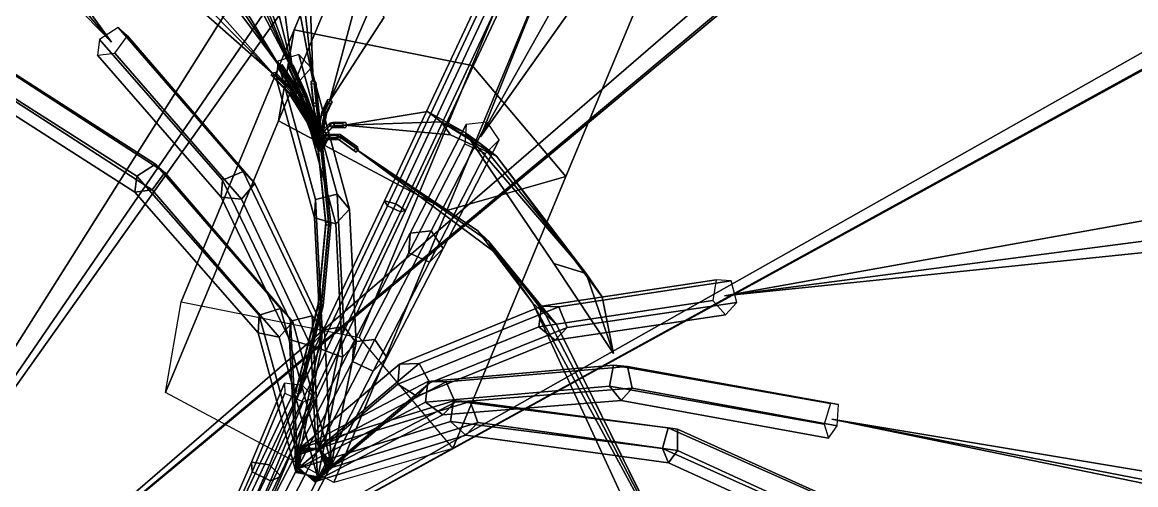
# Model space of a CAD drawing. Header units: metres. Extents: x -441 to 497, y -564 to 357.
# Drawn here: x 5.2 to 60.6, y 34.4 to 57.4 of the extents above; entities that cross this region are included whole.
import ezdxf

# ---------------------------------------------------------------- set-up
doc = ezdxf.new("R2010")
doc.units = ezdxf.units.M

msp = doc.modelspace()

# ---------------------------------------------------------------- linework, layer by layer
at = {"layer": 'Newplan_1Pdncle', "color": 3}
for points in [[(18.7289, 57.04095, 157.5004), (24.3612, 70.575, 165.0605), (23.5699, 66.05201, 173.7471), (17.9375, 52.5179, 166.1869)], [(27.5893, 55.2634, 154.0814), (33.2217, 68.7974, 161.6416), (24.3612, 70.575, 165.0605), (18.7289, 57.04095, 157.5004)], [(32.2589, 49.7409, 160.4887), (37.8913, 63.2749, 168.0489), (33.2217, 68.7974, 161.6416), (27.5893, 55.2634, 154.0814)], [(17.9375, 52.5179, 166.1869), (23.5699, 66.05201, 173.7471), (31.9603, 61.5879, 175.4876), (26.3279, 48.05386, 167.9275)], [(26.3279, 48.05386, 167.9275), (31.9603, 61.5879, 175.4876), (37.8913, 63.2749, 168.0489), (32.2589, 49.7409, 160.4887)], [(13.0965, 43.5068, 149.9402), (18.7289, 57.04095, 157.5004), (17.9375, 52.5179, 166.1869), (12.3051, 38.9838, 158.6267)], [(21.9569, 41.7293, 146.5212), (27.5893, 55.2634, 154.0814), (18.7289, 57.04095, 157.5004), (13.0965, 43.5068, 149.9402)], [(26.6265, 36.2068, 152.9285), (32.2589, 49.7409, 160.4887), (27.5893, 55.2634, 154.0814), (21.9569, 41.7293, 146.5212)], [(12.3051, 38.9838, 158.6267), (17.9375, 52.5179, 166.1869), (26.3279, 48.05386, 167.9275), (20.6955, 34.5198, 160.3673)], [(20.6955, 34.5198, 160.3673), (26.3279, 48.05386, 167.9275), (32.2589, 49.7409, 160.4887), (26.6265, 36.2068, 152.9285)]]:
    msp.add_3dface(points, dxfattribs=at)
at = {"layer": 'Newplan_Intrnd', "color": 3}
for points in [[(17.4886, 35.3911, 150.7156), (19.1292, 39.3331, 152.9175), (18.2359, 39.4506, 153.3728), (16.6035, 35.528, 151.1815)], [(16.6035, 35.528, 151.1815), (18.2359, 39.4506, 153.3728), (18.2593, 38.951, 154.2497), (16.632, 35.04036, 152.065)], [(16.632, 35.04036, 152.065), (18.2593, 38.951, 154.2497), (19.1673, 38.5201, 154.3446), (17.5349, 34.5975, 152.1533)], [(18.07295, 34.8074, 151.3253), (19.7136, 38.7494, 153.5271), (19.1292, 39.3331, 152.9175), (17.4886, 35.3911, 150.7156)], [(17.5349, 34.5975, 152.1533), (19.1673, 38.5201, 154.3446), (19.7136, 38.7494, 153.5271), (18.07295, 34.8074, 151.3253)], [(15.7602, 31.4435, 148.5924), (17.4886, 35.3911, 150.7156), (16.6035, 35.528, 151.1815), (14.8839, 31.5998, 149.0685)], [(14.8839, 31.5998, 149.0685), (16.6035, 35.528, 151.1815), (16.632, 35.04036, 152.065), (14.9177, 31.124, 149.9583)], [(14.9177, 31.124, 149.9583), (16.632, 35.04036, 152.065), (17.5349, 34.5975, 152.1533), (15.8153, 30.6693, 150.0403)], [(16.3446, 30.8598, 149.202), (18.07295, 34.8074, 151.3253), (17.4886, 35.3911, 150.7156), (15.7602, 31.4435, 148.5924)], [(15.8153, 30.6693, 150.0403), (17.5349, 34.5975, 152.1533), (18.07295, 34.8074, 151.3253), (16.3446, 30.8598, 149.202)]]:
    msp.add_3dface(points, dxfattribs=at)
at = {"layer": 'Newplan_Leaf', "color": 3}
for points in [[(-36.6228, 110.8921, 292.3828), (-31.1097, 112.6111, 293.7899), (9.6212, 56.4202, 242.8358)], [(-36.6228, 110.8921, 292.3828), (9.6212, 56.4202, 242.8358), (-31.1097, 112.6111, 293.7899)], [(9.6212, 56.4202, 242.8358), (-41.09158, 108.3828, 288.7787), (-36.6228, 110.8921, 292.3828)], [(9.6212, 56.4202, 242.8358), (-36.6228, 110.8921, 292.3828), (-41.09158, 108.3828, 288.7787)], [(5.5792, 107.4893, 314.8987), (11.5016, 107.7665, 314.4758), (18.6322, 55.08197, 246.754)], [(5.5792, 107.4893, 314.8987), (18.6322, 55.08197, 246.754), (11.5016, 107.7665, 314.4758)], [(18.6322, 55.08197, 246.754), (-0.2741, 106.6535, 312.8264), (5.5792, 107.4893, 314.8987)], [(18.6322, 55.08197, 246.754), (5.5792, 107.4893, 314.8987), (-0.2741, 106.6535, 312.8264)], [(28.00979, 51.7097, 247.9538), (44.4201, 92.7193, 321.6529), (50.6386, 91.954, 321.6351)], [(28.00979, 51.7097, 247.9538), (50.6386, 91.954, 321.6351), (44.4201, 92.7193, 321.6529)], [(50.6386, 91.954, 321.6351), (55.9982, 91.1055, 319.2094), (28.00979, 51.7097, 247.9538)], [(50.6386, 91.954, 321.6351), (28.00979, 51.7097, 247.9538), (55.9982, 91.1055, 319.2094)], [(13.4669, 66.2332, 168.4376), (12.9408, 65.9481, 167.8434), (18.5459, 55.2334, 166.1165)], [(13.4669, 66.2332, 168.4376), (18.5459, 55.2334, 166.1165), (12.9408, 65.9481, 167.8434)], [(18.5459, 55.2334, 166.1165), (14.05732, 66.1676, 169.0989), (13.4669, 66.2332, 168.4376)], [(18.5459, 55.2334, 166.1165), (13.4669, 66.2332, 168.4376), (14.05732, 66.1676, 169.0989)], [(17.9969, 55.2395, 164.8373), (11.7458, 65.5089, 162.8224), (11.3134, 65.2388, 162.0942)], [(17.9969, 55.2395, 164.8373), (11.3134, 65.2388, 162.0942), (11.7458, 65.5089, 162.8224)], [(11.3134, 65.2388, 162.0942), (10.9683, 64.6789, 161.5664), (17.9969, 55.2395, 164.8373)], [(11.3134, 65.2388, 162.0942), (17.9969, 55.2395, 164.8373), (10.9683, 64.6789, 161.5664)], [(20.5731, 62.7888, 440.8885), (22.7109, 64.4442, 437.1435), (-6.5122, 23.3096, 393.2057)], [(20.5731, 62.7888, 440.8885), (-6.5122, 23.3096, 393.2057), (22.7109, 64.4442, 437.1435)], [(47.3456, 64.1973, 415.2497), (48.2137, 64.76, 410.7479), (-0.3963, 24.3747, 388.7783)], [(47.3456, 64.1973, 415.2497), (-0.3963, 24.3747, 388.7783), (48.2137, 64.76, 410.7479)], [(-0.3963, 24.3747, 388.7783), (44.6269, 63.2067, 419.1655), (47.3456, 64.1973, 415.2497)], [(-0.3963, 24.3747, 388.7783), (47.3456, 64.1973, 415.2497), (44.6269, 63.2067, 419.1655)], [(-6.5122, 23.3096, 393.2057), (17.00778, 60.5832, 443.3644), (20.5731, 62.7888, 440.8885)], [(-6.5122, 23.3096, 393.2057), (20.5731, 62.7888, 440.8885), (17.00778, 60.5832, 443.3644)], [(18.6891, 63.03521, 176.5154), (17.9855, 63.1889, 176.0767), (19.6731, 54.4381, 167.7232)], [(18.6891, 63.03521, 176.5154), (19.6731, 54.4381, 167.7232), (17.9855, 63.1889, 176.0767)], [(19.6731, 54.4381, 167.7232), (19.3641, 62.5447, 176.8219), (18.6891, 63.03521, 176.5154)], [(19.6731, 54.4381, 167.7232), (18.6891, 63.03521, 176.5154), (19.3641, 62.5447, 176.8219)], [(17.6867, 54.8373, 163.5864), (10.9138, 62.4924, 156.9438), (10.6874, 61.9189, 156.3035)], [(17.6867, 54.8373, 163.5864), (10.6874, 61.9189, 156.3035), (10.9138, 62.4924, 156.9438)], [(10.6874, 61.9189, 156.3035), (10.534, 61.161, 155.9672), (17.6867, 54.8373, 163.5864)], [(10.6874, 61.9189, 156.3035), (17.6867, 54.8373, 163.5864), (10.534, 61.161, 155.9672)], [(22.5969, 58.3146, 179.5292), (21.8708, 58.6969, 179.3351), (20.4891, 53.4736, 168.3802)], [(22.5969, 58.3146, 179.5292), (20.4891, 53.4736, 168.3802), (21.8708, 58.6969, 179.3351)], [(20.4891, 53.4736, 168.3802), (23.211, 57.6728, 179.4957), (22.5969, 58.3146, 179.5292)], [(20.4891, 53.4736, 168.3802), (22.5969, 58.3146, 179.5292), (23.211, 57.6728, 179.4957)], [(4.1681, 23.8732, 382.981), (62.1676, 56.5921, 387.8736), (63.4149, 56.3642, 383.1726)], [(4.1681, 23.8732, 382.981), (63.4149, 56.3642, 383.1726), (62.1676, 56.5921, 387.8736)], [(63.4149, 56.3642, 383.1726), (62.6835, 56.0222, 378.6247), (4.1681, 23.8732, 382.981)], [(63.4149, 56.3642, 383.1726), (4.1681, 23.8732, 382.981), (62.6835, 56.0222, 378.6247)], [(40.156, 43.8092, 244.3717), (101.4265, 54.7863, 303.6008), (106.1849, 52.4094, 300.2898)], [(40.156, 43.8092, 244.3717), (106.1849, 52.4094, 300.2898), (101.4265, 54.7863, 303.6008)], [(26.03568, 52.4607, 179.9674), (25.3708, 52.9673, 180.0789), (21.2355, 52.3023, 168.6046)], [(26.03568, 52.4607, 179.9674), (21.2355, 52.3023, 168.6046), (25.3708, 52.9673, 180.0789)], [(26.03568, 52.4607, 179.9674), (27.2615, 51.9156, 186.6797), (25.3708, 52.9673, 180.0789)], [(26.03568, 52.4607, 179.9674), (25.3708, 52.9673, 180.0789), (27.2615, 51.9156, 186.6797)], [(21.2355, 52.3023, 168.6046), (26.5059, 51.8102, 179.5854), (26.03568, 52.4607, 179.9674)], [(21.2355, 52.3023, 168.6046), (26.03568, 52.4607, 179.9674), (26.5059, 51.8102, 179.5854)], [(26.5059, 51.8102, 179.5854), (28.794, 50.759, 186.1921), (26.03568, 52.4607, 179.9674)], [(26.5059, 51.8102, 179.5854), (26.03568, 52.4607, 179.9674), (28.794, 50.759, 186.1921)], [(28.794, 50.759, 186.1921), (28.05982, 51.3369, 186.5105), (26.03568, 52.4607, 179.9674)], [(28.794, 50.759, 186.1921), (26.03568, 52.4607, 179.9674), (28.05982, 51.3369, 186.5105)], [(26.03568, 52.4607, 179.9674), (28.05982, 51.3369, 186.5105), (27.2615, 51.9156, 186.6797)], [(26.03568, 52.4607, 179.9674), (27.2615, 51.9156, 186.6797), (28.05982, 51.3369, 186.5105)], [(106.1849, 52.4094, 300.2898), (109.1612, 50.9107, 295.3678), (40.156, 43.8092, 244.3717)], [(106.1849, 52.4094, 300.2898), (40.156, 43.8092, 244.3717), (109.1612, 50.9107, 295.3678)], [(28.05982, 51.3369, 186.5105), (33.2609, 44.9112, 207.0278), (27.2615, 51.9156, 186.6797)], [(28.05982, 51.3369, 186.5105), (27.2615, 51.9156, 186.6797), (33.2609, 44.9112, 207.0278)], [(27.2615, 51.9156, 186.6797), (33.2609, 44.9112, 207.0278), (31.6598, 45.4133, 207.7181)], [(27.2615, 51.9156, 186.6797), (31.6598, 45.4133, 207.7181), (33.2609, 44.9112, 207.0278)], [(21.8196, 51.07979, 168.3819), (28.6668, 46.01328, 177.1022), (28.3957, 46.528, 177.7743)], [(21.8196, 51.07979, 168.3819), (28.3957, 46.528, 177.7743), (28.6668, 46.01328, 177.1022)], [(28.3957, 46.528, 177.7743), (27.8643, 47.03085, 178.1937), (21.8196, 51.07979, 168.3819)], [(28.3957, 46.528, 177.7743), (21.8196, 51.07979, 168.3819), (27.8643, 47.03085, 178.1937)], [(28.794, 50.759, 186.1921), (33.2609, 44.9112, 207.0278), (28.05982, 51.3369, 186.5105)], [(28.794, 50.759, 186.1921), (28.05982, 51.3369, 186.5105), (33.2609, 44.9112, 207.0278)], [(28.794, 50.759, 186.1921), (34.06262, 43.7529, 206.6775), (33.2609, 44.9112, 207.0278)], [(28.794, 50.759, 186.1921), (33.2609, 44.9112, 207.0278), (34.06262, 43.7529, 206.6775)], [(28.3957, 46.528, 177.7743), (30.6032, 43.432, 183.4661), (27.8643, 47.03085, 178.1937)], [(28.3957, 46.528, 177.7743), (27.8643, 47.03085, 178.1937), (30.6032, 43.432, 183.4661)], [(28.6668, 46.01328, 177.1022), (31.7917, 42.3676, 182.292), (28.3957, 46.528, 177.7743)], [(28.6668, 46.01328, 177.1022), (28.3957, 46.528, 177.7743), (31.7917, 42.3676, 182.292)], [(31.7917, 42.3676, 182.292), (31.2408, 42.8686, 182.9401), (28.3957, 46.528, 177.7743)], [(31.7917, 42.3676, 182.292), (28.3957, 46.528, 177.7743), (31.2408, 42.8686, 182.9401)], [(28.3957, 46.528, 177.7743), (31.2408, 42.8686, 182.9401), (30.6032, 43.432, 183.4661)], [(28.3957, 46.528, 177.7743), (30.6032, 43.432, 183.4661), (31.2408, 42.8686, 182.9401)], [(34.6274, 40.9312, 217.9008), (31.6598, 45.4133, 207.7181), (33.2609, 44.9112, 207.0278)], [(34.6274, 40.9312, 217.9008), (33.2609, 44.9112, 207.0278), (31.6598, 45.4133, 207.7181)], [(34.6274, 40.9312, 217.9008), (33.2609, 44.9112, 207.0278), (34.06262, 43.7529, 206.6775)], [(34.6274, 40.9312, 217.9008), (34.06262, 43.7529, 206.6775), (33.2609, 44.9112, 207.0278)], [(31.2408, 42.8686, 182.9401), (38.5154, 28.8427, 198.4211), (30.6032, 43.432, 183.4661)], [(31.2408, 42.8686, 182.9401), (30.6032, 43.432, 183.4661), (38.5154, 28.8427, 198.4211)], [(30.6032, 43.432, 183.4661), (38.5154, 28.8427, 198.4211), (37.1732, 29.2363, 199.5768)], [(30.6032, 43.432, 183.4661), (37.1732, 29.2363, 199.5768), (38.5154, 28.8427, 198.4211)], [(31.7917, 42.3676, 182.292), (38.5154, 28.8427, 198.4211), (31.2408, 42.8686, 182.9401)], [(31.7917, 42.3676, 182.292), (31.2408, 42.8686, 182.9401), (38.5154, 28.8427, 198.4211)], [(31.7917, 42.3676, 182.292), (39.01878, 27.8096, 197.5343), (38.5154, 28.8427, 198.4211)], [(31.7917, 42.3676, 182.292), (38.5154, 28.8427, 198.4211), (39.01878, 27.8096, 197.5343)], [(45.5003, 37.6577, 238.9061), (122.8994, 24.7558, 273.9143), (125.6184, 22.1316, 268.9167)], [(45.5003, 37.6577, 238.9061), (125.6184, 22.1316, 268.9167), (122.8994, 24.7558, 273.9143)], [(125.6184, 22.1316, 268.9167), (126.4241, 21.01306, 263.1349), (45.5003, 37.6577, 238.9061)], [(125.6184, 22.1316, 268.9167), (45.5003, 37.6577, 238.9061), (126.4241, 21.01306, 263.1349)]]:
    msp.add_3dface(points, dxfattribs=at)
at = {"layer": 'Newplan_Petiole', "color": 3}
for points in [[(23.7791, 48.3841, 152.6753), (33.9167, 69.9844, 154.5144), (33.3959, 70.1924, 154.94), (23.2286, 48.529, 153.0894)], [(23.2286, 48.529, 153.0894), (33.3959, 70.1924, 154.94), (33.582, 70.04832, 155.6034), (23.3661, 48.2821, 153.7341)], [(23.3661, 48.2821, 153.7341), (33.582, 70.04832, 155.6034), (34.2304, 69.7455, 155.5852), (24.01459, 47.9794, 153.7159)], [(24.2621, 48.04642, 153.0603), (34.4295, 69.7098, 154.9109), (33.9167, 69.9844, 154.5144), (23.7791, 48.3841, 152.6753)], [(24.01459, 47.9794, 153.7159), (34.2304, 69.7455, 155.5852), (34.4295, 69.7098, 154.9109), (24.2621, 48.04642, 153.0603)], [(16.1858, 49.9861, 235.9606), (9.951, 57.1571, 242.3289), (9.03348, 56.5634, 242.0991), (15.1547, 49.5609, 235.9019)], [(16.7641, 49.3998, 236.715), (10.4159, 56.7393, 243.2545), (9.951, 57.1571, 242.3289), (16.1858, 49.9861, 235.9606)], [(16.09591, 48.6068, 237.1296), (9.7899, 55.8835, 243.6053), (10.4159, 56.7393, 243.2545), (16.7641, 49.3998, 236.715)], [(11.811, 50.3499, 233.6427), (2.4398, 56.3572, 236.2781), (1.7995, 55.5294, 235.8883), (10.8934, 49.7562, 233.4129)], [(11.6499, 49.07641, 234.9191), (2.1048, 55.2305, 237.6549), (2.6274, 56.1736, 237.3637), (12.2759, 49.9322, 234.5683)], [(12.2759, 49.9322, 234.5683), (2.6274, 56.1736, 237.3637), (2.4398, 56.3572, 236.2781), (11.811, 50.3499, 233.6427)], [(15.1547, 49.5609, 235.9019), (9.03348, 56.5634, 242.0991), (8.9226, 55.7732, 242.8805), (15.08625, 48.7079, 236.6195)], [(10.8934, 49.7562, 233.4129), (1.7995, 55.5294, 235.8883), (1.5854, 54.8264, 236.7293), (10.7826, 48.966, 234.1942)], [(15.08625, 48.7079, 236.6195), (8.9226, 55.7732, 242.8805), (9.7899, 55.8835, 243.6053), (16.09591, 48.6068, 237.1296)], [(19.788, 48.5974, 237.5162), (17.8999, 55.4762, 246.2882), (17.8429, 54.5924, 246.9686), (19.7359, 47.6842, 238.157)], [(20.8632, 48.861, 237.3687), (18.962, 55.8188, 246.2471), (17.8999, 55.4762, 246.2882), (19.788, 48.5974, 237.5162)], [(21.4856, 48.1132, 237.9169), (19.5715, 55.15, 246.9018), (18.962, 55.8188, 246.2471), (20.8632, 48.861, 237.3687)], [(10.7826, 48.966, 234.1942), (1.5854, 54.8264, 236.7293), (2.1048, 55.2305, 237.6549), (11.6499, 49.07641, 234.9191)], [(18.608, 53.9061, 164.6549), (17.6446, 54.9041, 163.6961), (17.7711, 54.9408, 163.608), (18.7206, 53.9607, 164.5577)], [(18.7206, 53.9607, 164.5577), (17.7711, 54.9408, 163.608), (17.7803, 54.8326, 163.4889), (18.6834, 53.9131, 164.4084)], [(18.7634, 53.8536, 165.2167), (17.8861, 55.1779, 164.8846), (17.9868, 55.266, 164.9696), (18.8875, 53.9008, 165.3033)], [(18.7915, 53.8909, 165.0652), (17.9375, 55.1744, 164.7347), (17.8861, 55.1779, 164.8846), (18.7634, 53.8536, 165.2167)], [(18.9331, 53.9614, 165.0568), (18.07047, 55.2602, 164.7257), (17.9375, 55.1744, 164.7347), (18.7915, 53.8909, 165.0652)], [(18.8875, 53.9008, 165.3033), (17.9868, 55.266, 164.9696), (18.1014, 55.3176, 164.873), (18.9933, 53.9677, 165.2061)], [(18.9933, 53.9677, 165.2061), (18.1014, 55.3176, 164.873), (18.07047, 55.2602, 164.7257), (18.9331, 53.9614, 165.0568)], [(19.1089, 53.798, 165.6884), (18.4592, 55.2175, 166.014), (18.4352, 55.1719, 166.1638), (19.09506, 53.7274, 165.8295)], [(19.09506, 53.7274, 165.8295), (18.4352, 55.1719, 166.1638), (18.5632, 55.2107, 166.2487), (19.2332, 53.7412, 165.9058)], [(19.2558, 53.8561, 165.6761), (18.6023, 55.285, 166.005), (18.4592, 55.2175, 166.014), (19.1089, 53.798, 165.6884)], [(19.2332, 53.7412, 165.9058), (18.5632, 55.2107, 166.2487), (18.6675, 55.2807, 166.1522), (19.3338, 53.8205, 165.8125)], [(19.3338, 53.8205, 165.8125), (18.6675, 55.2807, 166.1522), (18.6023, 55.285, 166.005), (19.2558, 53.8561, 165.6761)], [(20.8009, 47.3804, 238.4084), (18.8916, 54.3877, 247.3536), (19.5715, 55.15, 246.9018), (21.4856, 48.1132, 237.9169)], [(18.5023, 53.8259, 164.5683), (17.5759, 54.7757, 163.6336), (17.6446, 54.9041, 163.6961), (18.608, 53.9061, 164.6549)], [(18.5486, 53.8302, 164.4168), (17.6594, 54.7318, 163.5063), (17.5759, 54.7757, 163.6336), (18.5023, 53.8259, 164.5683)], [(18.6834, 53.9131, 164.4084), (17.7803, 54.8326, 163.4889), (17.6594, 54.7318, 163.5063), (18.5486, 53.8302, 164.4168)], [(19.7359, 47.6842, 238.157), (17.8429, 54.5924, 246.9686), (18.8916, 54.3877, 247.3536), (20.8009, 47.3804, 238.4084)], [(19.6813, 53.3797, 166.4856), (19.5652, 54.4919, 167.6618), (19.5623, 54.3766, 167.7705), (19.6784, 53.2644, 166.5943)], [(19.6784, 53.2644, 166.5943), (19.5623, 54.3766, 167.7705), (19.7114, 54.3458, 167.8143), (19.8275, 53.2336, 166.6381)], [(19.8323, 53.4212, 166.4612), (19.7162, 54.5334, 167.6374), (19.5652, 54.4919, 167.6618), (19.6813, 53.3797, 166.4856)], [(19.8275, 53.2336, 166.6381), (19.7114, 54.3458, 167.8143), (19.8079, 54.4418, 167.7331), (19.924, 53.3296, 166.5569)], [(19.924, 53.3296, 166.5569), (19.8079, 54.4418, 167.7331), (19.7162, 54.5334, 167.6374), (19.8323, 53.4212, 166.4612)], [(19.3543, 52.4626, 164.7903), (18.5023, 53.8259, 164.5683), (18.608, 53.9061, 164.6549), (19.4894, 52.4847, 164.8701)], [(19.3712, 52.525, 164.6456), (18.5486, 53.8302, 164.4168), (18.5023, 53.8259, 164.5683), (19.3543, 52.4626, 164.7903)], [(19.5169, 52.5862, 164.6347), (18.6834, 53.9131, 164.4084), (18.5486, 53.8302, 164.4168), (19.3712, 52.525, 164.6456)], [(19.4894, 52.4847, 164.8701), (18.608, 53.9061, 164.6549), (18.7206, 53.9607, 164.5577), (19.5911, 52.5609, 164.7755)], [(19.5911, 52.5609, 164.7755), (18.7206, 53.9607, 164.5577), (18.6834, 53.9131, 164.4084), (19.5169, 52.5862, 164.6347)], [(19.4698, 52.4098, 164.9924), (18.7634, 53.8536, 165.2167), (18.8875, 53.9008, 165.3033), (19.6107, 52.4156, 165.0647)], [(19.481, 52.4885, 164.8554), (18.7915, 53.8909, 165.0652), (18.7634, 53.8536, 165.2167), (19.4698, 52.4098, 164.9924)], [(19.6289, 52.5437, 164.8416), (18.9331, 53.9614, 165.0568), (18.7915, 53.8909, 165.0652), (19.481, 52.4885, 164.8554)], [(19.6107, 52.4156, 165.0647), (18.8875, 53.9008, 165.3033), (18.9933, 53.9677, 165.2061), (19.7103, 52.4979, 164.9729)], [(19.7103, 52.4979, 164.9729), (18.9933, 53.9677, 165.2061), (18.9331, 53.9614, 165.0568), (19.6289, 52.5437, 164.8416)], [(19.6016, 52.4216, 165.0512), (19.1089, 53.798, 165.6884), (19.09506, 53.7274, 165.8295), (19.5949, 52.3274, 165.1784)], [(19.7512, 52.471, 165.0337), (19.2558, 53.8561, 165.6761), (19.1089, 53.798, 165.6884), (19.6016, 52.4216, 165.0512)], [(19.7402, 52.3177, 165.2408), (19.2332, 53.7412, 165.9058), (19.3338, 53.8205, 165.8125), (19.8381, 52.4058, 165.1526)], [(19.8381, 52.4058, 165.1526), (19.3338, 53.8205, 165.8125), (19.2558, 53.8561, 165.6761), (19.7512, 52.471, 165.0337)], [(19.5949, 52.3274, 165.1784), (19.09506, 53.7274, 165.8295), (19.2332, 53.7412, 165.9058), (19.7402, 52.3177, 165.2408)], [(19.7974, 52.2675, 165.3094), (19.6813, 53.3797, 166.4856), (19.6784, 53.2644, 166.5943), (19.7945, 52.1522, 165.4181)], [(19.7945, 52.1522, 165.4181), (19.6784, 53.2644, 166.5943), (19.8275, 53.2336, 166.6381), (19.9436, 52.1214, 165.462)], [(19.9484, 52.309, 165.2851), (19.8323, 53.4212, 166.4612), (19.6813, 53.3797, 166.4856), (19.7974, 52.2675, 165.3094)], [(19.9436, 52.1214, 165.462), (19.8275, 53.2336, 166.6381), (19.924, 53.3296, 166.5569), (20.04013, 52.2174, 165.3808)], [(20.04013, 52.2174, 165.3808), (19.924, 53.3296, 166.5569), (19.8323, 53.4212, 166.4612), (19.9484, 52.309, 165.2851)], [(20.09179, 52.9389, 166.8737), (20.3844, 53.5579, 168.3658), (20.3783, 53.4121, 168.4274), (20.08838, 52.8012, 166.9521)], [(20.08838, 52.8012, 166.9521), (20.3783, 53.4121, 168.4274), (20.5244, 53.3507, 168.4241), (20.237, 52.748, 166.9656)], [(20.2425, 52.972, 166.8381), (20.5342, 53.588, 168.3239), (20.3844, 53.5579, 168.3658), (20.09179, 52.9389, 166.8737)], [(20.237, 52.748, 166.9656), (20.5244, 53.3507, 168.4241), (20.622, 53.458, 168.3605), (20.3336, 52.8523, 166.8957)], [(20.3336, 52.8523, 166.8957), (20.622, 53.458, 168.3605), (20.5342, 53.588, 168.3239), (20.2425, 52.972, 166.8381)], [(19.9337, 52.1322, 165.4526), (20.09179, 52.9389, 166.8737), (20.08838, 52.8012, 166.9521), (19.9313, 52.00484, 165.5468)], [(19.9313, 52.00484, 165.5468), (20.08838, 52.8012, 166.9521), (20.237, 52.748, 166.9656), (20.081, 51.9619, 165.5762)], [(20.08487, 52.1692, 165.4229), (20.2425, 52.972, 166.8381), (20.09179, 52.9389, 166.8737), (19.9337, 52.1322, 165.4526)], [(20.081, 51.9619, 165.5762), (20.237, 52.748, 166.9656), (20.3336, 52.8523, 166.8957), (20.1772, 52.06239, 165.5004)], [(20.1772, 52.06239, 165.5004), (20.3336, 52.8523, 166.8957), (20.2425, 52.972, 166.8381), (20.08487, 52.1692, 165.4229)], [(19.9275, 51.1024, 164.0973), (19.3712, 52.525, 164.6456), (19.3543, 52.4626, 164.7903), (19.9106, 51.0401, 164.242)], [(19.9106, 51.0401, 164.242), (19.3543, 52.4626, 164.7903), (19.4894, 52.4847, 164.8701), (20.04572, 51.06217, 164.3218)], [(20.07332, 51.1637, 164.0863), (19.5169, 52.5862, 164.6347), (19.3712, 52.525, 164.6456), (19.9275, 51.1024, 164.0973)], [(19.9217, 51.1187, 164.1049), (19.481, 52.4885, 164.8554), (19.4698, 52.4098, 164.9924), (19.9106, 51.0401, 164.242)], [(19.9106, 51.0401, 164.242), (19.4698, 52.4098, 164.9924), (19.6107, 52.4156, 165.0647), (20.05154, 51.04588, 164.3142)], [(20.06967, 51.1739, 164.0911), (19.6289, 52.5437, 164.8416), (19.481, 52.4885, 164.8554), (19.9217, 51.1187, 164.1049)], [(20.04572, 51.06217, 164.3218), (19.4894, 52.4847, 164.8701), (19.5911, 52.5609, 164.7755), (20.1474, 51.1384, 164.2272)], [(20.1474, 51.1384, 164.2272), (19.5911, 52.5609, 164.7755), (19.5169, 52.5862, 164.6347), (20.07332, 51.1637, 164.0863)], [(19.9173, 51.1342, 164.1147), (19.6016, 52.4216, 165.0512), (19.5949, 52.3274, 165.1784), (19.9106, 51.0401, 164.242)], [(19.9106, 51.0401, 164.242), (19.5949, 52.3274, 165.1784), (19.7402, 52.3177, 165.2408), (20.05596, 51.03036, 164.3043)], [(20.0669, 51.1836, 164.0973), (19.7512, 52.471, 165.0337), (19.6016, 52.4216, 165.0512), (19.9173, 51.1342, 164.1147)], [(20.05154, 51.04588, 164.3142), (19.6107, 52.4156, 165.0647), (19.7103, 52.4979, 164.9729), (20.151, 51.1281, 164.2224)], [(20.151, 51.1281, 164.2224), (19.7103, 52.4979, 164.9729), (19.6289, 52.5437, 164.8416), (20.06967, 51.1739, 164.0911)], [(20.05596, 51.03036, 164.3043), (19.7402, 52.3177, 165.2408), (19.8381, 52.4058, 165.1526), (20.1538, 51.1184, 164.2162)], [(20.1538, 51.1184, 164.2162), (19.8381, 52.4058, 165.1526), (19.7512, 52.471, 165.0337), (20.0669, 51.1836, 164.0973)], [(19.9135, 51.1553, 164.1333), (19.7974, 52.2675, 165.3094), (19.7945, 52.1522, 165.4181), (19.9106, 51.0401, 164.242)], [(19.9106, 51.0401, 164.242), (19.7945, 52.1522, 165.4181), (19.9436, 52.1214, 165.462), (20.05975, 51.00931, 164.2858)], [(20.06452, 51.1968, 164.1089), (19.9484, 52.309, 165.2851), (19.7974, 52.2675, 165.3094), (19.9135, 51.1553, 164.1333)], [(20.06417, 51.2044, 164.118), (20.08487, 52.1692, 165.4229), (19.9337, 52.1322, 165.4526), (19.913, 51.1674, 164.1478)], [(20.05975, 51.00931, 164.2858), (19.9436, 52.1214, 165.462), (20.04013, 52.2174, 165.3808), (20.1562, 51.1052, 164.2046)], [(20.1562, 51.1052, 164.2046), (20.04013, 52.2174, 165.3808), (19.9484, 52.309, 165.2851), (20.06452, 51.1968, 164.1089)], [(20.1565, 51.09764, 164.1955), (20.1772, 52.06239, 165.5004), (20.08487, 52.1692, 165.4229), (20.06417, 51.2044, 164.118)], [(20.07109, 51.9741, 165.5689), (20.4945, 52.4004, 167.1165), (20.4843, 52.2485, 167.1607), (20.06768, 51.8365, 165.6473)], [(20.06768, 51.8365, 165.6473), (20.4843, 52.2485, 167.1607), (20.6262, 52.1812, 167.1399), (20.2163, 51.7833, 165.6608)], [(20.2218, 52.00734, 165.5332), (20.6427, 52.4283, 167.0681), (20.4945, 52.4004, 167.1165), (20.07109, 51.9741, 165.5689)], [(20.2163, 51.7833, 165.6608), (20.6262, 52.1812, 167.1399), (20.7254, 52.2907, 167.0828), (20.3129, 51.8876, 165.5909)], [(20.3129, 51.8876, 165.5909), (20.7254, 52.2907, 167.0828), (20.6427, 52.4283, 167.0681), (20.2218, 52.00734, 165.5332)], [(20.4945, 52.4004, 167.1165), (21.1473, 52.3973, 168.643), (21.1247, 52.2408, 168.6518), (20.4843, 52.2485, 167.1607)], [(20.4843, 52.2485, 167.1607), (21.1247, 52.2408, 168.6518), (21.2542, 52.1686, 168.5958), (20.6262, 52.1812, 167.1399)], [(20.6427, 52.4283, 167.0681), (21.2909, 52.4235, 168.5814), (21.1473, 52.3973, 168.643), (20.4945, 52.4004, 167.1165)], [(20.6262, 52.1812, 167.1399), (21.2542, 52.1686, 168.5958), (21.358, 52.28, 168.5518), (20.7254, 52.2907, 167.0828)], [(20.7254, 52.2907, 167.0828), (21.358, 52.28, 168.5518), (21.2909, 52.4235, 168.5814), (20.6427, 52.4283, 167.0681)], [(24.4958, 46.9152, 238.1342), (27.2933, 52.3237, 247.8178), (27.2305, 51.358, 248.3753), (24.4329, 45.9495, 238.6917)], [(25.542, 47.03817, 237.7632), (28.3396, 52.4466, 247.4469), (27.2933, 52.3237, 247.8178), (24.4958, 46.9152, 238.1342)], [(26.1355, 46.1496, 238.0881), (28.9331, 51.558, 247.7717), (28.3396, 52.4466, 247.4469), (25.542, 47.03817, 237.7632)], [(19.913, 51.1674, 164.1478), (19.9337, 52.1322, 165.4526), (19.9313, 52.00484, 165.5468), (19.9106, 51.0401, 164.242)], [(19.9106, 51.0401, 164.242), (19.9313, 52.00484, 165.5468), (20.081, 51.9619, 165.5762), (20.0603, 50.9971, 164.2713)], [(19.914, 51.1777, 164.1636), (20.07109, 51.9741, 165.5689), (20.06768, 51.8365, 165.6473), (19.9106, 51.0401, 164.242)], [(19.9106, 51.0401, 164.242), (20.06768, 51.8365, 165.6473), (20.2163, 51.7833, 165.6608), (20.05927, 50.9869, 164.2555)], [(19.9166, 51.1859, 164.1804), (20.2066, 51.7968, 165.6557), (20.2006, 51.6509, 165.7173), (19.9106, 51.0401, 164.242)], [(19.9106, 51.0401, 164.242), (20.2006, 51.6509, 165.7173), (20.3466, 51.5895, 165.714), (20.05666, 50.9786, 164.2387)], [(20.06482, 51.2109, 164.1279), (20.2218, 52.00734, 165.5332), (20.07109, 51.9741, 165.5689), (19.914, 51.1777, 164.1636)], [(20.06646, 51.216, 164.1385), (20.3564, 51.8269, 165.6138), (20.2066, 51.7968, 165.6557), (19.9166, 51.1859, 164.1804)], [(20.05666, 50.9786, 164.2387), (20.3466, 51.5895, 165.714), (20.4442, 51.6968, 165.6504), (20.1542, 51.08604, 164.175)], [(20.05927, 50.9869, 164.2555), (20.2163, 51.7833, 165.6608), (20.3129, 51.8876, 165.5909), (20.1559, 51.09119, 164.1856)], [(20.0603, 50.9971, 164.2713), (20.081, 51.9619, 165.5762), (20.1772, 52.06239, 165.5004), (20.1565, 51.09764, 164.1955)], [(20.1559, 51.09119, 164.1856), (20.3129, 51.8876, 165.5909), (20.2218, 52.00734, 165.5332), (20.06482, 51.2109, 164.1279)], [(20.1542, 51.08604, 164.175), (20.4442, 51.6968, 165.6504), (20.3564, 51.8269, 165.6138), (20.06646, 51.216, 164.1385)], [(20.2066, 51.7968, 165.6557), (20.8635, 51.7997, 167.1996), (20.841, 51.6431, 167.2085), (20.2006, 51.6509, 165.7173)], [(20.2006, 51.6509, 165.7173), (20.841, 51.6431, 167.2085), (20.9705, 51.571, 167.1525), (20.3466, 51.5895, 165.714)], [(20.3564, 51.8269, 165.6138), (21.00724, 51.8258, 167.138), (20.8635, 51.7997, 167.1996), (20.2066, 51.7968, 165.6557)], [(20.3466, 51.5895, 165.714), (20.9705, 51.571, 167.1525), (21.07433, 51.6823, 167.1085), (20.4442, 51.6968, 165.6504)], [(20.4442, 51.6968, 165.6504), (21.07433, 51.6823, 167.1085), (21.00724, 51.8258, 167.138), (20.3564, 51.8269, 165.6138)], [(20.8635, 51.7997, 167.1996), (21.7582, 51.1636, 168.4685), (21.7088, 51.01825, 168.4292), (20.841, 51.6431, 167.2085)], [(20.841, 51.6431, 167.2085), (21.7088, 51.01825, 168.4292), (21.8115, 50.9573, 168.325), (20.9705, 51.571, 167.1525)], [(21.00724, 51.8258, 167.138), (21.8919, 51.1939, 168.389), (21.7582, 51.1636, 168.4685), (20.8635, 51.7997, 167.1996)], [(20.9705, 51.571, 167.1525), (21.8115, 50.9573, 168.325), (21.9253, 51.06453, 168.299), (21.07433, 51.6823, 167.1085)], [(21.07433, 51.6823, 167.1085), (21.9253, 51.06453, 168.299), (21.8919, 51.1939, 168.389), (21.00724, 51.8258, 167.138)], [(20.3005, 47.4533, 160.2178), (19.9135, 51.1553, 164.1333), (19.9106, 51.0401, 164.242), (20.2976, 47.3495, 160.3375)], [(20.2976, 47.3495, 160.3375), (19.9106, 51.0401, 164.242), (20.05975, 51.00931, 164.2858), (20.4467, 47.3072, 160.3703)], [(20.4515, 47.4761, 160.1755), (20.06452, 51.1968, 164.1089), (19.9135, 51.1553, 164.1333), (20.3005, 47.4533, 160.2178)], [(20.4467, 47.3072, 160.3703), (20.05975, 51.00931, 164.2858), (20.1562, 51.1052, 164.2046), (20.5432, 47.3845, 160.2712)], [(20.5432, 47.3845, 160.2712), (20.1562, 51.1052, 164.2046), (20.06452, 51.1968, 164.1089), (20.4515, 47.4761, 160.1755)], [(24.4329, 45.9495, 238.6917), (27.2305, 51.358, 248.3753), (28.2592, 50.8777, 248.3464), (25.4616, 45.4692, 238.6628)], [(25.4616, 45.4692, 238.6628), (28.2592, 50.8777, 248.3464), (28.9331, 51.558, 247.7717), (26.1355, 46.1496, 238.0881)], [(18.0458, 43.1789, 227.2743), (11.811, 50.3499, 233.6427), (10.8934, 49.7562, 233.4129), (16.9836, 42.8363, 227.3154)], [(17.9754, 41.7478, 228.3808), (11.6499, 49.07641, 234.9191), (12.2759, 49.9322, 234.5683), (18.6552, 42.5101, 227.929)], [(18.6552, 42.5101, 227.929), (12.2759, 49.9322, 234.5683), (11.811, 50.3499, 233.6427), (18.0458, 43.1789, 227.2743)], [(19.6162, 42.8012, 227.7471), (16.1858, 49.9861, 235.9606), (15.1547, 49.5609, 235.9019), (18.541, 42.5375, 227.8946)], [(20.2387, 42.05337, 228.2954), (16.7641, 49.3998, 236.715), (16.1858, 49.9861, 235.9606), (19.6162, 42.8012, 227.7471)], [(16.9836, 42.8363, 227.3154), (10.8934, 49.7562, 233.4129), (10.7826, 48.966, 234.1942), (16.9266, 41.9525, 227.9958)], [(18.541, 42.5375, 227.8946), (15.1547, 49.5609, 235.9019), (15.08625, 48.7079, 236.6195), (18.4889, 41.6243, 228.5354)], [(19.554, 41.3205, 228.7868), (16.09591, 48.6068, 237.1296), (16.7641, 49.3998, 236.715), (20.2387, 42.05337, 228.2954)], [(16.9266, 41.9525, 227.9958), (10.7826, 48.966, 234.1942), (11.6499, 49.07641, 234.9191), (17.9754, 41.7478, 228.3808)], [(21.1938, 42.281, 228.0175), (20.8632, 48.861, 237.3687), (19.788, 48.5974, 237.5162), (20.124, 42.09119, 228.2757)], [(21.8109, 41.4594, 228.455), (21.4856, 48.1132, 237.9169), (20.8632, 48.861, 237.3687), (21.1938, 42.281, 228.0175)], [(13.7878, 27.3429, 146.7515), (23.7791, 48.3841, 152.6753), (23.2286, 48.529, 153.0894), (13.2372, 27.4878, 147.1655)], [(13.2372, 27.4878, 147.1655), (23.2286, 48.529, 153.0894), (23.3661, 48.2821, 153.7341), (13.3748, 27.241, 147.8103)], [(13.3748, 27.241, 147.8103), (23.3661, 48.2821, 153.7341), (24.01459, 47.9794, 153.7159), (14.02326, 26.9382, 147.7921)], [(14.2708, 27.00524, 147.1365), (24.2621, 48.04642, 153.0603), (23.7791, 48.3841, 152.6753), (13.7878, 27.3429, 146.7515)], [(18.4889, 41.6243, 228.5354), (15.08625, 48.7079, 236.6195), (16.09591, 48.6068, 237.1296), (19.554, 41.3205, 228.7868)], [(20.124, 42.09119, 228.2757), (19.788, 48.5974, 237.5162), (19.7359, 47.6842, 238.157), (20.06994, 41.1504, 228.8752)], [(14.02326, 26.9382, 147.7921), (24.01459, 47.9794, 153.7159), (24.2621, 48.04642, 153.0603), (14.2708, 27.00524, 147.1365)], [(21.1282, 40.7541, 228.9877), (20.8009, 47.3804, 238.4084), (21.4856, 48.1132, 237.9169), (21.8109, 41.4594, 228.455)], [(20.06994, 41.1504, 228.8752), (19.7359, 47.6842, 238.157), (20.8009, 47.3804, 238.4084), (21.1282, 40.7541, 228.9877)], [(19.9253, 43.3854, 156.6826), (20.3005, 47.4533, 160.2178), (20.2976, 47.3495, 160.3375), (19.9246, 43.2941, 156.812)], [(19.9246, 43.2941, 156.812), (20.2976, 47.3495, 160.3375), (20.4467, 47.3072, 160.3703), (20.07152, 43.2394, 156.8351)], [(20.0727, 43.3881, 156.6244), (20.4515, 47.4761, 160.1755), (20.3005, 47.4533, 160.2178), (19.9253, 43.3854, 156.6826)], [(20.07152, 43.2394, 156.8351), (20.4467, 47.3072, 160.3703), (20.5432, 47.3845, 160.2712), (20.1644, 43.2964, 156.7201)], [(20.1644, 43.2964, 156.7201), (20.5432, 47.3845, 160.2712), (20.4515, 47.4761, 160.1755), (20.0727, 43.3881, 156.6244)], [(21.6982, 41.5067, 228.4505), (24.4958, 46.9152, 238.1342), (24.4329, 45.9495, 238.6917), (21.6353, 40.541, 229.008)], [(22.7444, 41.6296, 228.0796), (25.542, 47.03817, 237.7632), (24.4958, 46.9152, 238.1342), (21.6982, 41.5067, 228.4505)], [(23.3379, 40.7411, 228.4044), (26.1355, 46.1496, 238.0881), (25.542, 47.03817, 237.7632), (22.7444, 41.6296, 228.0796)], [(22.664, 40.06074, 228.9791), (25.4616, 45.4692, 238.6628), (26.1355, 46.1496, 238.0881), (23.3379, 40.7411, 228.4044)], [(21.6353, 40.541, 229.008), (24.4329, 45.9495, 238.6917), (25.4616, 45.4692, 238.6628), (22.664, 40.06074, 228.9791)], [(31.03289, 43.2822, 237.1062), (39.7493, 44.6054, 244.7023), (39.5711, 43.5718, 245.0859), (30.9054, 42.262, 237.5424)], [(31.9057, 43.2588, 236.4099), (40.4859, 44.5461, 243.8648), (39.7493, 44.6054, 244.7023), (31.03289, 43.2822, 237.1062)], [(32.3259, 42.2241, 236.4093), (40.7697, 43.4752, 243.7231), (40.4859, 44.5461, 243.8648), (31.9057, 43.2588, 236.4099)], [(18.7969, 39.06571, 153.628), (19.9253, 43.3854, 156.6826), (19.9246, 43.2941, 156.812), (18.7962, 38.9743, 153.7574)], [(18.7962, 38.9743, 153.7574), (19.9246, 43.2941, 156.812), (20.07152, 43.2394, 156.8351), (18.9431, 38.9196, 153.7805)], [(18.9443, 39.06833, 153.5698), (20.0727, 43.3881, 156.6244), (19.9253, 43.3854, 156.6826), (18.7969, 39.06571, 153.628)], [(18.9431, 38.9196, 153.7805), (20.07152, 43.2394, 156.8351), (20.1644, 43.2964, 156.7201), (19.03604, 38.9767, 153.6655)], [(19.03604, 38.9767, 153.6655), (20.1644, 43.2964, 156.7201), (20.0727, 43.3881, 156.6244), (18.9443, 39.06833, 153.5698)], [(23.9688, 40.3997, 228.3187), (31.03289, 43.2822, 237.1062), (30.9054, 42.262, 237.5424), (23.8805, 39.4026, 228.8139)], [(24.9467, 40.4382, 227.7805), (31.9057, 43.2588, 236.4099), (31.03289, 43.2822, 237.1062), (23.9688, 40.3997, 228.3187)], [(30.9054, 42.262, 237.5424), (39.5711, 43.5718, 245.0859), (40.2112, 42.8628, 244.4716), (31.7166, 41.5982, 237.1053)], [(31.7166, 41.5982, 237.1053), (40.2112, 42.8628, 244.4716), (40.7697, 43.4752, 243.7231), (32.3259, 42.2241, 236.4093)], [(18.8847, 35.8785, 218.437), (16.9836, 42.8363, 227.3154), (16.9266, 41.9525, 227.9958), (18.8278, 34.9947, 219.1174)], [(19.9469, 36.2211, 218.3959), (18.0458, 43.1789, 227.2743), (16.9836, 42.8363, 227.3154), (18.8847, 35.8785, 218.437)], [(20.5563, 35.5523, 219.0506), (18.6552, 42.5101, 227.929), (18.0458, 43.1789, 227.2743), (19.9469, 36.2211, 218.3959)], [(19.9469, 36.2211, 218.3959), (19.6162, 42.8012, 227.7471), (18.541, 42.5375, 227.8946), (18.8717, 35.9575, 218.5434)], [(20.5693, 35.4733, 218.9441), (20.2387, 42.05337, 228.2954), (19.6162, 42.8012, 227.7471), (19.9469, 36.2211, 218.3959)], [(25.4718, 39.4651, 227.938), (32.3259, 42.2241, 236.4093), (31.9057, 43.2588, 236.4099), (24.9467, 40.4382, 227.7805)], [(19.8765, 34.7901, 219.5023), (17.9754, 41.7478, 228.3808), (18.6552, 42.5101, 227.929), (20.5563, 35.5523, 219.0506)], [(18.8717, 35.9575, 218.5434), (18.541, 42.5375, 227.8946), (18.4889, 41.6243, 228.5354), (18.8196, 35.04432, 219.1842)], [(19.9469, 36.2211, 218.3959), (21.1938, 42.281, 228.0175), (20.124, 42.09119, 228.2757), (18.877, 36.03133, 218.6541)], [(20.564, 35.3995, 218.8334), (21.8109, 41.4594, 228.455), (21.1938, 42.281, 228.0175), (19.9469, 36.2211, 218.3959)], [(23.8805, 39.4026, 228.8139), (30.9054, 42.262, 237.5424), (31.7166, 41.5982, 237.1053), (24.8233, 38.8163, 228.575)], [(24.8233, 38.8163, 228.575), (31.7166, 41.5982, 237.1053), (32.3259, 42.2241, 236.4093), (25.4718, 39.4651, 227.938)], [(18.8278, 34.9947, 219.1174), (16.9266, 41.9525, 227.9958), (17.9754, 41.7478, 228.3808), (19.8765, 34.7901, 219.5023)], [(18.8196, 35.04432, 219.1842), (18.4889, 41.6243, 228.5354), (19.554, 41.3205, 228.7868), (19.8846, 34.7405, 219.4356)], [(18.877, 36.03133, 218.6541), (20.124, 42.09119, 228.2757), (20.06994, 41.1504, 228.8752), (18.8229, 35.0906, 219.2536)], [(19.9469, 36.2211, 218.3959), (22.7444, 41.6296, 228.0796), (21.6982, 41.5067, 228.4505), (18.9006, 36.09827, 218.7668)], [(19.8846, 34.7405, 219.4356), (19.554, 41.3205, 228.7868), (20.2387, 42.05337, 228.2954), (20.5693, 35.4733, 218.9441)], [(20.5404, 35.3326, 218.7207), (23.3379, 40.7411, 228.4044), (22.7444, 41.6296, 228.0796), (19.9469, 36.2211, 218.3959)], [(18.8229, 35.0906, 219.2536), (20.06994, 41.1504, 228.8752), (21.1282, 40.7541, 228.9877), (19.8813, 34.6942, 219.3661)], [(18.9006, 36.09827, 218.7668), (21.6982, 41.5067, 228.4505), (21.6353, 40.541, 229.008), (18.8378, 35.1325, 219.3243)], [(19.8813, 34.6942, 219.3661), (21.1282, 40.7541, 228.9877), (21.8109, 41.4594, 228.455), (20.564, 35.3995, 218.8334)], [(18.8378, 35.1325, 219.3243), (21.6353, 40.541, 229.008), (22.664, 40.06074, 228.9791), (19.8665, 34.6522, 219.2954)], [(19.8665, 34.6522, 219.2954), (22.664, 40.06074, 228.9791), (23.3379, 40.7411, 228.4044), (20.5404, 35.3326, 218.7207)], [(18.9691, 36.1827, 218.9341), (23.9688, 40.3997, 228.3187), (23.8805, 39.4026, 228.8139), (18.8807, 35.1855, 219.4293)], [(19.9469, 36.2211, 218.3959), (24.9467, 40.4382, 227.7805), (23.9688, 40.3997, 228.3187), (18.9691, 36.1827, 218.9341)], [(20.472, 35.2481, 218.5534), (25.4718, 39.4651, 227.938), (24.9467, 40.4382, 227.7805), (19.9469, 36.2211, 218.3959)], [(25.3744, 39.5315, 227.971), (34.632, 40.3497, 235.185), (34.4346, 39.3139, 235.553), (25.2613, 38.518, 228.4263)], [(26.286, 39.526, 227.3259), (35.3172, 40.2844, 234.3055), (34.632, 40.3497, 235.185), (25.3744, 39.5315, 227.971)], [(26.7449, 38.5091, 227.3765), (35.5497, 39.2076, 234.1217), (35.3172, 40.2844, 234.3055), (26.286, 39.526, 227.3259)], [(34.632, 40.3497, 235.185), (45.4328, 38.4432, 239.4419), (45.1281, 37.4136, 239.7491), (34.4346, 39.3139, 235.553)], [(35.3172, 40.2844, 234.3055), (45.8301, 38.3946, 238.3992), (45.4328, 38.4432, 239.4419), (34.632, 40.3497, 235.185)], [(35.5497, 39.2076, 234.1217), (45.7746, 37.3344, 238.0523), (45.8301, 38.3946, 238.3992), (35.3172, 40.2844, 234.3055)], [(18.8807, 35.1855, 219.4293), (23.8805, 39.4026, 228.8139), (24.8233, 38.8163, 228.575), (19.8236, 34.5992, 219.1904)], [(19.03528, 36.2266, 219.041), (25.3744, 39.5315, 227.971), (25.2613, 38.518, 228.4263), (18.9222, 35.2131, 219.4964)], [(19.9469, 36.2211, 218.3959), (26.286, 39.526, 227.3259), (25.3744, 39.5315, 227.971), (19.03528, 36.2266, 219.041)], [(19.8236, 34.5992, 219.1904), (24.8233, 38.8163, 228.575), (25.4718, 39.4651, 227.938), (20.472, 35.2481, 218.5534)], [(20.4058, 35.2042, 218.4465), (26.7449, 38.5091, 227.3765), (26.286, 39.526, 227.3259), (19.9469, 36.2211, 218.3959)], [(25.2613, 38.518, 228.4263), (34.4346, 39.3139, 235.553), (35.01033, 38.5973, 234.8859), (26.1212, 37.8765, 228.0534)], [(26.1212, 37.8765, 228.0534), (35.01033, 38.5973, 234.8859), (35.5497, 39.2076, 234.1217), (26.7449, 38.5091, 227.3765)], [(34.4346, 39.3139, 235.553), (45.1281, 37.4136, 239.7491), (45.3426, 36.718, 238.8773), (35.01033, 38.5973, 234.8859)], [(35.01033, 38.5973, 234.8859), (45.3426, 36.718, 238.8773), (45.7746, 37.3344, 238.0523), (35.5497, 39.2076, 234.1217)], [(18.9222, 35.2131, 219.4964), (25.2613, 38.518, 228.4263), (26.1212, 37.8765, 228.0534), (19.782, 34.5717, 219.1234)], [(19.1163, 36.2594, 219.1415), (26.6575, 38.5806, 227.4236), (26.5143, 37.5548, 227.8415), (18.973, 35.2337, 219.5594)], [(19.9469, 36.2211, 218.3959), (27.4881, 38.5423, 226.678), (26.6575, 38.5806, 227.4236), (19.1163, 36.2594, 219.1415)], [(19.782, 34.5717, 219.1234), (26.1212, 37.8765, 228.0534), (26.7449, 38.5091, 227.3765), (20.4058, 35.2042, 218.4465)], [(20.3248, 35.1714, 218.346), (27.866, 37.4925, 226.6281), (27.4881, 38.5423, 226.678), (19.9469, 36.2211, 218.3959)], [(26.6575, 38.5806, 227.4236), (37.3557, 37.2312, 232.4236), (37.07365, 36.198, 232.7403), (26.5143, 37.5548, 227.8415)], [(27.4881, 38.5423, 226.678), (37.8137, 37.173, 231.4066), (37.3557, 37.2312, 232.4236), (26.6575, 38.5806, 227.4236)], [(27.866, 37.4925, 226.6281), (37.8189, 36.1034, 231.0854), (37.8137, 37.173, 231.4066), (27.4881, 38.5423, 226.678)], [(18.973, 35.2337, 219.5594), (26.5143, 37.5548, 227.8415), (27.2725, 36.8722, 227.3425), (19.7312, 34.5511, 219.0603)], [(19.7312, 34.5511, 219.0603), (27.2725, 36.8722, 227.3425), (27.866, 37.4925, 226.6281), (20.3248, 35.1714, 218.346)], [(26.5143, 37.5548, 227.8415), (37.07365, 36.198, 232.7403), (37.3642, 35.4905, 231.9008), (27.2725, 36.8722, 227.3425)], [(27.2725, 36.8722, 227.3425), (37.3642, 35.4905, 231.9008), (37.8189, 36.1034, 231.0854), (27.866, 37.4925, 226.6281)], [(37.3557, 37.2312, 232.4236), (48.2155, 32.4006, 232.4676), (47.7721, 31.4146, 232.748), (37.07365, 36.198, 232.7403)], [(37.8137, 37.173, 231.4066), (48.2407, 32.4691, 231.3532), (48.2155, 32.4006, 232.4676), (37.3557, 37.2312, 232.4236)], [(37.8189, 36.1034, 231.0854), (47.8131, 31.5261, 230.9344), (48.2407, 32.4691, 231.3532), (37.8137, 37.173, 231.4066)], [(9.5864, 18.09072, 186.5335), (18.9006, 36.09827, 218.7668), (18.8378, 35.1325, 219.3243), (9.4844, 17.0511, 186.9286)], [(10.6567, 18.259, 186.2624), (19.9469, 36.2211, 218.3959), (18.9006, 36.09827, 218.7668), (9.5864, 18.09072, 186.5335)], [(11.2261, 17.325, 186.4875), (20.5404, 35.3326, 218.7207), (19.9469, 36.2211, 218.3959), (10.6567, 18.259, 186.2624)], [(37.07365, 36.198, 232.7403), (47.7721, 31.4146, 232.748), (47.5197, 30.866, 231.7862), (37.3642, 35.4905, 231.9008)], [(37.3642, 35.4905, 231.9008), (47.5197, 30.866, 231.7862), (47.8131, 31.5261, 230.9344), (37.8189, 36.1034, 231.0854)], [(9.4844, 17.0511, 186.9286), (18.8378, 35.1325, 219.3243), (19.8665, 34.6522, 219.2954), (10.5131, 16.5707, 186.8997)], [(10.5131, 16.5707, 186.8997), (19.8665, 34.6522, 219.2954), (20.5404, 35.3326, 218.7207), (11.2261, 17.325, 186.4875)]]:
    msp.add_3dface(points, dxfattribs=at)

doc.saveas('drawing.dxf')
